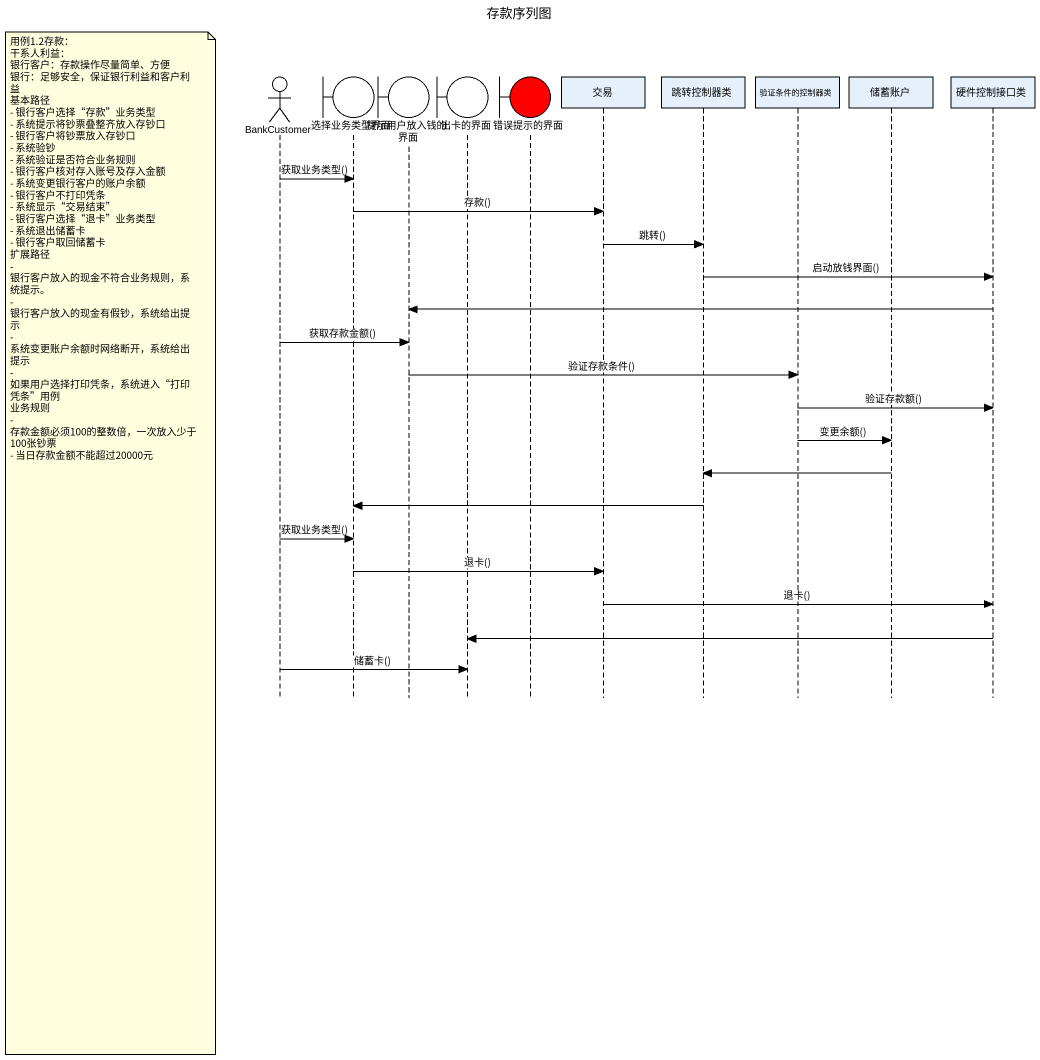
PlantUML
@startuml
title 存款序列图
hide footbox
actor BankCustomer
boundary 选择业务类型界面
boundary 提示用户放入钱的界面
boundary 出卡的界面
boundary 错误提示的界面 #FF0000
participant 交易
participant 跳转控制器类
participant 验证条件的控制器类
participant 储蓄账户
participant 硬件控制接口类

BankCustomer -> 选择业务类型界面 : 获取业务类型()
选择业务类型界面 -> 交易 : 存款()
交易 -> 跳转控制器类 : 跳转()
跳转控制器类 -> 硬件控制接口类 : 启动放钱界面()
硬件控制接口类 -> 提示用户放入钱的界面
BankCustomer -> 提示用户放入钱的界面 : 获取存款金额()
提示用户放入钱的界面 -> 验证条件的控制器类 : 验证存款条件()
验证条件的控制器类 -> 硬件控制接口类 : 验证存款额()
验证条件的控制器类 -> 储蓄账户 : 变更余额()
储蓄账户 -> 跳转控制器类
跳转控制器类 -> 选择业务类型界面
BankCustomer -> 选择业务类型界面 : 获取业务类型()
note left of BankCustomer
  用例1.2存款：
  干系人利益：
  银行客户：存款操作尽量简单、方便
  银行：足够安全，保证银行利益和客户利益
  基本路径
  - 银行客户选择“存款”业务类型
  - 系统提示将钞票叠整齐放入存钞口
  - 银行客户将钞票放入存钞口
  - 系统验钞
  - 系统验证是否符合业务规则
  - 银行客户核对存入账号及存入金额
  - 系统变更银行客户的账户余额
  - 银行客户不打印凭条
  - 系统显示“交易结束”
  - 银行客户选择“退卡”业务类型
  - 系统退出储蓄卡
  - 银行客户取回储蓄卡
  扩展路径
  - 银行客户放入的现金不符合业务规则，系统提示。
  - 银行客户放入的现金有假钞，系统给出提示
  - 系统变更账户余额时网络断开，系统给出提示
  - 如果用户选择打印凭条，系统进入“打印凭条”用例
  业务规则
  - 存款金额必须100的整数倍，一次放入少于100张钞票
  - 当日存款金额不能超过20000元
end note
选择业务类型界面 -> 交易 : 退卡()
交易 -> 硬件控制接口类 : 退卡()
硬件控制接口类 -> 出卡的界面
BankCustomer -> 出卡的界面 : 储蓄卡()
@enduml
